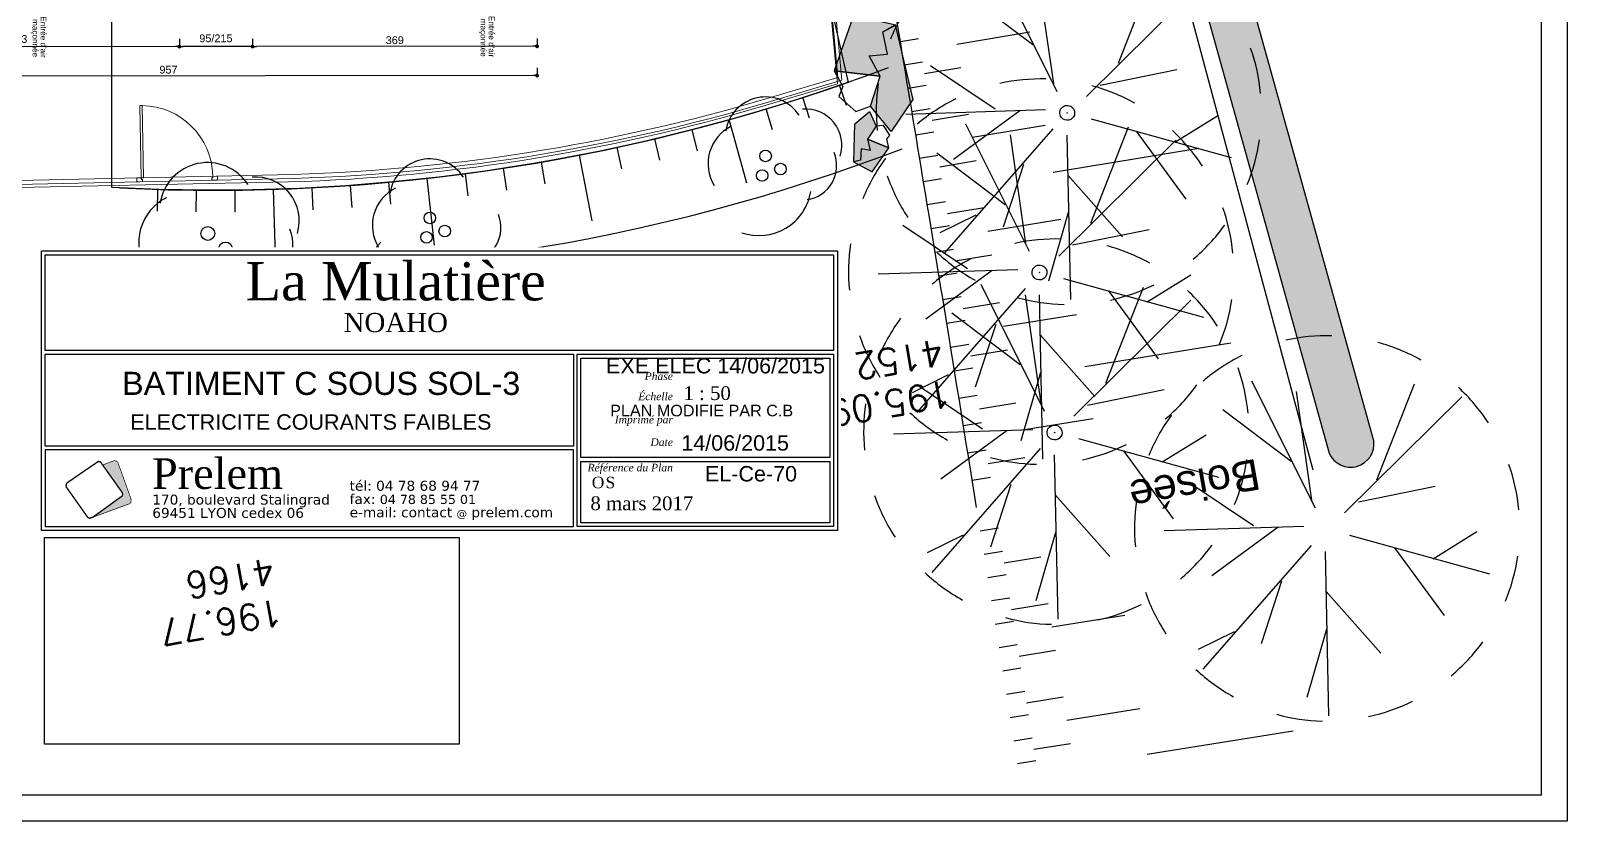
# Model space of a CAD drawing. Header units: centimetres. Extents: x 39595 to 63691, y -25920 to -14518.
# Drawn here: x 55638 to 57633, y -25920 to -24894 of the extents above; entities that cross this region are included whole.
import ezdxf
from ezdxf.enums import TextEntityAlignment as Align
from ezdxf.lldxf.tags import DXFTag

# ---------------------------------------------------------------- set-up
doc = ezdxf.new("R2010")
doc.units = ezdxf.units.CM
doc.header["$LTSCALE"] = 50.8
doc.header["$PDMODE"] = 1
doc.header["$PDSIZE"] = -2
doc.linetypes.add('prelem_vmc', pattern=[0.222222, 0.111111, -0.111111])
doc.linetypes.add('prlm_eu-4', pattern=[1.574803, 0.984252, -0.19685, 0.19685, -0.19685])
for name, color, linetype in [('3-BAT C-Niveau-3', 7, 'Continuous'), ('Fond topo - TAL', 252, 'Continuous'), ('Fond topo - TAL_HAC', 252, 'Continuous'), ('Fond topo - VEG', 252, 'Continuous'), ('Fond topo - VEG_TXT_ESSENCE', 252, 'Continuous'), ('Fond topo - Z_500', 252, 'Continuous'), ('SA - arbuste', 252, 'Continuous'), ('SA - rochers', 32, 'Continuous'), ('SA - Talus', 252, 'Continuous')]:
    doc.layers.add(name, color=color, linetype=linetype)
for name, color, linetype, plot in [('Fond topo - N', 252, 'Continuous', False), ('Fond topo - NCACHE', 252, 'Continuous', False), ('Fond topo - ZCACHE', 252, 'Continuous', False)]:
    doc.layers.add(name, color=color, linetype=linetype, plot=plot)
for name, color, linetype, lineweight in [('Fond topo - P', 252, 'Continuous', 25), ('prlm-ELEC-CFO', 1, 'Continuous', 25), ('prlm-ZCARTOUCHE', 250, 'Continuous', 25)]:
    doc.layers.add(name, color=color, linetype=linetype, lineweight=lineweight)
doc.styles.add('2000_ARIAL', font='arial.ttf', dxfattribs={"height": 0.4})
doc.styles.add('Arial', font='arial.ttf')
doc.styles.add('Helvetica', font='arial.ttf')
doc.styles.add('prlm-georgia', font='georgia.ttf', dxfattribs={"height": 1.8})
doc.styles.add('prlm-verdana', font='verdana.ttf', dxfattribs={"height": 0.9})
doc.styles.add('SIMPLEX', font='simplex_.ttf', dxfattribs={"height": 1.25})
tags = doc.linetypes.add('CACHE2', pattern=[4.7625, 3.175, -1.5875]).pattern_tags.tags
tags[6:7] = [DXFTag(74, 4), DXFTag(75, 0), DXFTag(340, '0'), DXFTag(46, 0.0), DXFTag(50, 0.0), DXFTag(44, 0.0), DXFTag(45, 0.0)]
tags[4:5] = [DXFTag(74, 4), DXFTag(75, 0), DXFTag(340, '0'), DXFTag(46, 0.0), DXFTag(50, 0.0), DXFTag(44, 0.0), DXFTag(45, 0.0)]
tags = doc.linetypes.add('L8', pattern=[0.225, 0.15, -0.075]).pattern_tags.tags
tags[6:7] = [DXFTag(74, 4), DXFTag(75, 0), DXFTag(340, '0'), DXFTag(46, 0.0), DXFTag(50, 0.0), DXFTag(44, 0.0), DXFTag(45, 0.0)]
tags[4:5] = [DXFTag(74, 4), DXFTag(75, 0), DXFTag(340, '0'), DXFTag(46, 0.0), DXFTag(50, 0.0), DXFTag(44, 0.0), DXFTag(45, 0.0)]
doc.dimstyles.new('IS', dxfattribs={"dimtxt": 10.08724, "dimasz": 5.007446, "dimexe": 2, "dimexo": 10, "dimgap": 3, "dimtad": 1, "dimdec": 1, "dimtxsty": 'Helvetica', "dimblk": 'DOT', "dimblk1": 'DOT', "dimblk2": 'DOT', "dimcen": 0, "dimdle": 10, "dimazin": 0, "dimtfac": 0.8, "dimtdec": 1, "dimtix": 1, "dimtmove": 0, "dimatfit": 0, "dimldrblk": 'VW_FILLEDARROW-1', "dimfxl": 1, "dimfrac": 2, "dimtolj": 1, "dimarcsym": 0})
picture_1 = doc.add_image_def('image1.jpg', size_in_pixel=(1076, 536))

# ---------------------------------------------------------------- blocks, each defined once
blk = doc.blocks.new('_DOT')
at = {"color": 0, "linetype": 'ByBlock', "lineweight": -2}
blk.add_line((-0.5, 0), (-1, 0), dxfattribs=at)
at = {"color": 0, "linetype": 'ByBlock', "const_width": 0.5}
blk.add_lwpolyline([(-0.25, 0, 1), (0.25, 0, 1)], format="xyb", close=True, dxfattribs=at)
blk = doc.blocks.new('*D38')
at = {"layer": '3-BAT C-Niveau-3', "color": 0, "linetype": 'Continuous', "lineweight": -2, "transparency": 16777216}
for p, q in [((55338.6, -24943.3), (55338.6, -24955.3)), ((56290.6, -24952.4), (55343.6, -24953.3)), ((56295.6, -24942.4), (56295.6, -24954.4))]:
    blk.add_line(p, q, dxfattribs=at)
at = {"layer": 'Defpoints', "color": 0, "linetype": 'Continuous', "transparency": 16777216}
for p in [(55338.5, -24832.8), (56295.5, -24841.9), (55338.6, -24953.3)]:
    blk.add_point(p, dxfattribs=at)
at = {"layer": '3-BAT C-Niveau-3', "color": 0, "linetype": 'Continuous', "lineweight": -2, "transparency": 16777216, "xscale": 5.007446289062499, "yscale": 5.007446289062499, "zscale": 5.007446289062499}
for p, rotation in [((55338.6, -24953.3), 180.0531004058566), ((56295.6, -24952.4), 0.05310040585661646)]:
    blk.add_blockref('_DOT', p, dxfattribs=dict(at, rotation=rotation))
at = {"layer": '3-BAT C-Niveau-3', "color": 0, "linetype": 'Continuous', "lineweight": 5, "transparency": 16777216, "insert": (55817.1, -24944.8), "char_height": 10.09, "attachment_point": 5, "rotation": 0.0531, "style": 'Helvetica'}
blk.add_mtext('\\A1;957', dxfattribs=at)
blk = doc.blocks.new('VW_FILLEDARROW-1')
at = {"color": 0, "linetype": 'Continuous', "lineweight": 5, "flags": 128}
blk.add_lwpolyline([(-2, 0.54), (0, 0), (-2, -0.54)], close=True, dxfattribs=at)
blk = doc.blocks.new('Groupe-41-1')
at = {"color": 7, "linetype": 'Continuous', "lineweight": 13, "flags": 128}
for points in [[(17316.3, -47244), (17297, -47152.3), (17299.9, -47151.7), (17319.2, -47243.4)], [(17414.2, -47228.5), (17413.1, -47223.6), (17407.3, -47224.9), (17407.7, -47226.8), (17406.2, -47227.1), (17406.8, -47230)], [(17311.4, -47250.1), (17310.4, -47245.3), (17316.3, -47244), (17316.7, -47246), (17318.1, -47245.7), (17318.8, -47248.6)]]:
    blk.add_lwpolyline(points, close=True, dxfattribs=at)
at = {"color": 7, "linetype": 'Continuous', "lineweight": 13}
blk.add_arc((17316, -47243.3), 93, 11.8887, 99.9824, dxfattribs=at)
blk = doc.blocks.new('Groupe-42-1')
at = {"color": 7}
blk.add_blockref('Groupe-41-1', (0, 0), dxfattribs=at)
blk = doc.blocks.new('*D160')
at = {"layer": '3-BAT C-Niveau-3', "color": 0, "linetype": 'Continuous', "lineweight": -2, "transparency": 16777216}
for p, q in [((55338.5, -24905.3), (55338.5, -24917.3)), ((55826.2, -24914.8), (55343.5, -24915.3)), ((55831.2, -24904.8), (55831.2, -24916.8))]:
    blk.add_line(p, q, dxfattribs=at)
at = {"layer": 'Defpoints', "color": 0, "linetype": 'Continuous', "transparency": 16777216}
for p in [(55338.4, -24827.8), (55831.2, -24838.6), (55338.5, -24915.3)]:
    blk.add_point(p, dxfattribs=at)
at = {"layer": '3-BAT C-Niveau-3', "color": 0, "linetype": 'Continuous', "lineweight": -2, "transparency": 16777216, "xscale": 5.007446289062499, "yscale": 5.007446289062499, "zscale": 5.007446289062499}
for p, rotation in [((55338.5, -24915.3), 180.0531004058566), ((55831.2, -24914.8), 0.05310040585661646)]:
    blk.add_blockref('_DOT', p, dxfattribs=dict(at, rotation=rotation))
at = {"layer": '3-BAT C-Niveau-3', "color": 0, "linetype": 'Continuous', "lineweight": 5, "transparency": 16777216, "insert": (55622.1, -24905), "char_height": 10.09, "attachment_point": 5, "rotation": 0.0531, "style": 'Helvetica'}
blk.add_mtext('\\A1;493', dxfattribs=at)
blk = doc.blocks.new('*D161')
at = {"layer": '3-BAT C-Niveau-3', "color": 0, "linetype": 'Continuous', "lineweight": -2, "transparency": 16777216}
for p, q in [((55831.2, -24904.8), (55831.2, -24916.8)), ((55921.2, -24914.7), (55836.3, -24914.8)), ((55926.2, -24904.7), (55926.2, -24916.7))]:
    blk.add_line(p, q, dxfattribs=at)
at = {"layer": 'Defpoints', "color": 0, "linetype": 'Continuous', "transparency": 16777216}
for p in [(55926.2, -24829.4), (55831.2, -24838.6), (55831.2, -24914.8)]:
    blk.add_point(p, dxfattribs=at)
at = {"layer": '3-BAT C-Niveau-3', "color": 0, "linetype": 'Continuous', "lineweight": -2, "transparency": 16777216, "xscale": 5.007446289062499, "yscale": 5.007446289062499, "zscale": 5.007446289062499}
for p, rotation in [((55831.2, -24914.8), 180.0531004058566), ((55926.2, -24914.7), 0.05310040585661646)]:
    blk.add_blockref('_DOT', p, dxfattribs=dict(at, rotation=rotation))
at = {"layer": '3-BAT C-Niveau-3', "color": 0, "linetype": 'Continuous', "lineweight": 5, "transparency": 16777216, "insert": (55878.7, -24904.1), "char_height": 10.09, "attachment_point": 5, "rotation": 0.0531, "style": 'Helvetica'}
blk.add_mtext('\\A1;95/215', dxfattribs=at)
blk = doc.blocks.new('*D162')
at = {"layer": '3-BAT C-Niveau-3', "color": 0, "linetype": 'Continuous', "lineweight": -2, "transparency": 16777216}
for p, q in [((55926.2, -24904.7), (55926.2, -24916.7)), ((56290.6, -24914.4), (55931.3, -24914.7)), ((56295.6, -24904.4), (56295.6, -24916.4))]:
    blk.add_line(p, q, dxfattribs=at)
at = {"layer": 'Defpoints', "color": 0, "linetype": 'Continuous', "transparency": 16777216}
for p in [(55926.2, -24829.4), (56295.5, -24841.9), (55926.2, -24914.7)]:
    blk.add_point(p, dxfattribs=at)
at = {"layer": '3-BAT C-Niveau-3', "color": 0, "linetype": 'Continuous', "lineweight": -2, "transparency": 16777216, "xscale": 5.007446289062499, "yscale": 5.007446289062499, "zscale": 5.007446289062499}
for p, rotation in [((55926.2, -24914.7), 180.0531004058566), ((56295.6, -24914.4), 0.05310040585661646)]:
    blk.add_blockref('_DOT', p, dxfattribs=dict(at, rotation=rotation))
at = {"layer": '3-BAT C-Niveau-3', "color": 0, "linetype": 'Continuous', "lineweight": 5, "transparency": 16777216, "insert": (56110.9, -24906.5), "char_height": 10.09, "attachment_point": 5, "rotation": 0.0531, "style": 'Helvetica'}
blk.add_mtext('\\A1;369', dxfattribs=at)
blk = doc.blocks.new('MTC 125-H3')
at = {"color": 8, "linetype": 'prlm_eu-4', "lineweight": 18, "true_color": 0x808080}
for q in [(0, 25.6), (0, 19.7)]:
    blk.add_line((0, -23.6), q, dxfattribs=at)
at = {"color": 7, "linetype": 'Continuous', "lineweight": 18, "flags": 128}
blk.add_lwpolyline([(3.1, 42.2), (-3.1, 42.2), (-5.6, 42.2), (0, 29.7), (5.6, 42.2)], close=True, dxfattribs=at)
at = {"color": 7, "linetype": 'Continuous', "lineweight": 13, "flags": 128}
blk.add_lwpolyline([(-26.8, 18), (26.8, 18), (26.8, -18), (-26.8, -18)], close=True, dxfattribs=at)
at = {"color": 1, "linetype": 'prelem_vmc', "lineweight": 13, "flags": 128}
blk.add_lwpolyline([(-26.8, 18), (26.8, 18), (26.8, -18), (-26.8, -18)], close=True, dxfattribs=at)
at = {"color": 7, "insert": (-9.5, 77.8), "char_height": 7.565, "attachment_point": 2, "rotation": 90, "line_spacing_factor": 0.834288, "style": 'Helvetica'}
blk.add_mtext("Entrée d'air\\P maçonnée", dxfattribs=at)
blk = doc.blocks.new('MENSURA_TALSYM_3')
at = {"layer": 'SA - Talus'}
for p, q in [((1841217.788, 5171550.109), (1841217.649, 5171550.351)), ((1841217.347, 5171549.86), (1841217.213, 5171550.106)), ((1841216.902, 5171549.621), (1841216.772, 5171549.871)), ((1841216.706, 5171548.876), (1841216.326, 5171549.645)), ((1841215.996, 5171549.17), (1841215.876, 5171549.427)), ((1841215.537, 5171548.959), (1841215.421, 5171549.219)), ((1841215.073, 5171548.757), (1841214.962, 5171549.02)), ((1841214.821, 5171548.024), (1841214.5, 5171548.83)), ((1841214.134, 5171548.381), (1841214.033, 5171548.65)), ((1841213.18, 5171548.045), (1841213.09, 5171548.318)), ((1841213.659, 5171548.208), (1841213.564, 5171548.479)), ((1841212.87, 5171547.334), (1841212.614, 5171548.166)), ((1841212.213, 5171547.748), (1841212.135, 5171548.024)), ((1841211.235, 5171547.49), (1841211.168, 5171547.768)), ((1841211.726, 5171547.614), (1841211.653, 5171547.891)), ((1841210.247, 5171547.273), (1841210.192, 5171547.552)), ((1841210.868, 5171546.811), (1841210.681, 5171547.655)), ((1841209.252, 5171547.097), (1841209.207, 5171547.376)), ((1841209.75, 5171547.18), (1841209.7, 5171547.459))]:
    blk.add_line(p, q, dxfattribs=at)
blk = doc.blocks.new('PTOPO')
at = {"layer": 'Fond topo - NCACHE', "style": 'SIMPLEX'}
blk.add_attdef('MAT', text='', height=0.34, dxfattribs=at).set_placement((0.1, -0.1), align=Align.TOP_LEFT)
at = {"layer": 'Fond topo - ZCACHE', "style": 'SIMPLEX'}
blk.add_attdef('ALT', (0.1, 0.1), '', height=0.34, dxfattribs=at)
blk = doc.blocks.new('VEG12A')
at = {"ltscale": 2}
for p, q in [((0.0182, 0.0574), (0.1004, 0.4729)), ((0.0575, 0.2534), (0.1455, 0.4147)), ((0.0379, 0.1585), (-0.0659, 0.3441)), ((-0.1588, 0.086), (-0.246, 0.2846)), ((0.0498, 0.0338), (0.3916, 0.2859)), ((0.1439, 0.1075), (0.23, 0.254)), ((-0.0523, 0.0298), (-0.3836, 0.2046)), ((0.2917, 0.2086), (0.3924, 0.2333)), ((-0.25, 0.1351), (-0.3756, 0.0911)), ((0.1229, -0.0299), (0.3172, 0.0554)), ((-0.0527, -0.0292), (-0.4124, -0.2566)), ((0.0576, -0.0177), (0.4119, -0.0841)), ((-0.0936, -0.0498), (-0.2956, -0.0465)), ((0.0183, -0.0574), (0.1076, -0.4128)), ((0.1841, -0.0476), (0.3231, -0.1928)), ((-0.1518, -0.0948), (-0.3, -0.3159)), ((0.0226, -0.0796), (0.0016, -0.3618)), ((0.0537, -0.1885), (0.1973, -0.3567))]:
    blk.add_line(p, q, dxfattribs=at)
for start, end in [(90, 103.8462), (62.3077, 76.1538), (117.6923, 131.5385), (34.6154, 48.4615), (145.3846, 159.2308), (6.9231, 20.7692), (173.0769, 186.9231), (339.2308, 353.0769), (200.7692, 214.6154), (311.5385, 325.3846), (228.4615, 242.3077), (283.8462, 297.6923), (256.1538, 270)]:
    blk.add_arc((0, 0), 0.497, start, end, dxfattribs=at)
blk = doc.blocks.new('VEG14A')
at = {"ltscale": 2, "flags": 128}
for points in [[(0.5, 0, -1), (-0.5, 0, -1)], [(0.016, 0, -1), (-0.016, 0, -1)]]:
    blk.add_lwpolyline(points, format="xyb", close=True, dxfattribs=at)
blk = doc.blocks.new('cartouche_BET')
at = {"layer": 'prlm-ZCARTOUCHE'}
blk.add_hatch(color=0, dxfattribs=at).paths.add_polyline_path([(10.04, 4.46), (10.1, 4.2), (10.05, 4), (6.22, 1.23), (11.06, 3), (11.21, 3.19), (11.22, 3.55), (9.47, 8.4), (9.27, 8.56), (9, 8.61), (7.57, 8.07), (7.5, 8.04)])
at = {"layer": 'prlm-ZCARTOUCHE', "color": 0}
blk.add_lwpolyline([(0, 10), (0, 0), (69, 0), (69, 10)], close=True, dxfattribs=at)
for points, const_width in [([(6.81, 8.43), (2.83, 5.7), (2.72, 5.42), (2.76, 5.14), (5.55, 1.19), (5.8, 1.08), (6.22, 1.23), (10.05, 4), (10.1, 4.2), (10.04, 4.46), (7.22, 8.43), (6.98, 8.51), (6.81, 8.43)], 0.18), ([(6.22, 1.23), (11.06, 3), (11.21, 3.19), (11.22, 3.55), (9.47, 8.4), (9.27, 8.56), (9, 8.61), (7.57, 8.07), (7.5, 8.04)], 0.09)]:
    blk.add_lwpolyline(points, dxfattribs=dict(at, const_width=const_width))
at = {"layer": 'prlm-ZCARTOUCHE', "color": 0, "attachment_point": 4, "line_spacing_factor": 0.8, "style": 'prlm-verdana'}
for s, insert, char_height, width in [('{\\fGeorgia|b0|i0|c0|p18;Prelem}', (13.95, 6.89), 4, 47.6343), ('tél: 04 78 68 94 77\\Pfax: {\\H0.92308x;04 78 85 55 01}   \\Pe-mail: contact {\\H0.7692x;@} prelem.com', (39.77, 3.41), 1.3, 31.0691), ('170, boulevard Stalingrad   ^J69451 LYON cedex 06', (13.98, 2.64), 1.3, 47.6343)]:
    blk.add_mtext(s, dxfattribs=dict(at, insert=insert, char_height=char_height, width=width))
blk = doc.blocks.new('$CTfon')
at = {"color": 0}
blk.add_wipeout([(-104.48, 36.98), (0.47, 36.98), (0.47, -0.48), (-104.48, -0.48)], dxfattribs=at).dxf.layer = 'prlm-ZCARTOUCHE'
at = {"layer": 'prlm-ZCARTOUCHE', "color": 0}
for points in [[(-104, 36.5), (0, 36.5), (0, 0), (-104, 0)], [(-103.5, 36), (-0.5, 36), (-0.5, 23.5), (-103.5, 23.5)], [(-103.5, 23), (-34.5, 23), (-34.5, 11), (-103.5, 11)], [(-34, 23), (-0.5, 23), (-0.5, 0.5), (-34, 0.5)], [(-1, 9.5), (-33.5, 9.5), (-33.5, 22.5), (-1, 22.5)], [(-1, 1), (-33.5, 1), (-33.5, 9), (-1, 9)]]:
    blk.add_lwpolyline(points, close=True, dxfattribs=at)
blk.add_blockref('cartouche_BET', (-103.5, 0.5), dxfattribs=at)
at = {"layer": 'prlm-ZCARTOUCHE', "color": 0, "linetype": 'ByBlock', "ltscale": 20, "char_height": 1, "attachment_point": 6}
for s, insert, width in [('{\\fGeorgia|b0|i1|c0|p18;Phase}', (-21.49, 20.13), 11), ('{\\fGeorgia|b0|i1|c0|p18;Échelle}', (-21.49, 17.5), 11), ('{\\fGeorgia|b0|i1|c0|p18;Imprimé par}', (-21.49, 14.31), 11), ('{\\fGeorgia|b0|i1|c0|p18;Date}', (-21.49, 11.51), 11), ('{\\fGeorgia|b0|i1|c0|p18;Référence du Plan}', (-21.49, 8.04), 12.8598)]:
    blk.add_mtext(s, dxfattribs=dict(at, insert=insert, width=width))
blk = doc.blocks.new('$CTaff')
at = {"layer": 'prlm-ZCARTOUCHE', "color": 0, "linetype": 'ByBlock', "lineweight": -2, "style": 'prlm-georgia', "flags": 8}
blk.add_attdef('CTAFF', text='', height=5, dxfattribs=at).set_placement((-52.46, 32.05), align=Align.MIDDLE_CENTER)
blk = doc.blocks.new('$CTcli')
at = {"layer": 'prlm-ZCARTOUCHE', "color": 0, "linetype": 'ByBlock', "lineweight": -2, "style": 'prlm-georgia', "flags": 8}
blk.add_attdef('CTCLI', text='', height=2.5, dxfattribs=at).set_placement((-52.46, 26.66), align=Align.MIDDLE_CENTER)
blk = doc.blocks.new('$CTsca')
at = {"layer": 'prlm-ZCARTOUCHE', "color": 0, "style": 'prlm-georgia', "flags": 8}
blk.add_attdef('CTSCA', (-18.77, 17.04), '', height=1.8, dxfattribs=at)

msp = doc.modelspace()

# ---------------------------------------------------------------- hatches: boundary and pattern name
at = {"layer": 'Fond topo - VEG'}
h = msp.add_hatch(dxfattribs=at)
h.set_pattern_fill('TP146*131', color=256, scale=10, angle=-10.7236, style=0, pattern_type=2)
h.set_pattern_definition([(285.3993, (57021.75, -24034.01), (61.4821, -34.9278), [3.8268, -96.1732]), (285.3993, (57030.66, -24031.56), (61.4821, -34.9278), [3.8268, -96.1732]), (330.399, (57022.77, -24037.7), (96.41, 26.5544), [3.8268, -66.884]), (330.399, (57027.33, -24029.67), (96.41, 26.5544), [3.8268, -66.884]), (60.399, (57021.756, -24034.01), (-26.5544, 96.41), [3.8268, -66.884]), (60.399, (57029.784, -24038.576), (-26.5544, 96.41), [3.8268, -66.884]), (15.3993, (57026.094, -24039.59), (34.9278, 61.4821), [3.8268, -96.1732]), (15.3993, (57023.64, -24030.685), (34.9278, 61.4821), [3.8268, -96.1732]), (285.3993, (57012.23, -24008.696), (35.56156, -16.13616), [0, -50]), (285.3993, (57016.85, -24003.32), (35.56156, -16.13616), [0, -50]), (285.3993, (57006.087, -24002.073), (35.56156, -16.13616), [0, -50]), (285.3993, (56992.516, -24015.535), (35.56156, -16.13616), [0, -50]), (285.3993, (56992.34, -24022.274), (35.56156, -16.13616), [0, -50]), (285.3993, (57006.788, -24029.525), (35.56156, -16.13616), [0, -50]), (285.3993, (57011.46, -24026.187), (35.56156, -16.13616), [0, -50]), (285.3993, (57014.222, -24033.418), (35.56156, -16.13616), [0, -50]), (285.3993, (57011.8, -24020.54), (35.56156, -16.13616), [0, -50]), (285.3993, (57001.215, -24024.04), (36.3582, -19.02846), [0, -55])])
h.paths.add_polyline_path([(56994.5, -24026.7), (57188.1, -24729.5), (57381.9, -25426.3), (57382.1, -25429), (57382.1, -25431.8), (57381.9, -25434.5), (57381.4, -25437.1), (57380.7, -25439.7), (57379.7, -25442.3), (57378.6, -25444.7), (57377.2, -25447), (57375.6, -25449.2), (57373.8, -25451.3), (57371.8, -25453.1), (57369.7, -25454.8), (57367.4, -25456.3), (57365.1, -25457.6), (57362.6, -25458.7), (57360, -25459.5), (57357.4, -25460.1), (57354.7, -25460.5), (57352, -25460.6), (57349.3, -25460.5), (57346.6, -25460.2), (57343.9, -25459.6), (57341.3, -25458.7), (57338.8, -25457.7), (57336.5, -25456.4), (57334.2, -25454.9), (57332.1, -25453.3), (57330.1, -25451.4), (57328.3, -25449.4), (57326.7, -25447.2), (57325.3, -25444.9), (57324.1, -25442.4), (57324.1, -25442.4), (57130.3, -24745.5), (56936.7, -24042.7), (56936.5, -24040), (56936.5, -24037.3), (56936.7, -24034.6), (56937.2, -24031.9), (56938, -24029.3), (56938.9, -24026.8), (56940.1, -24024.3), (56941.5, -24022), (56943.1, -24019.8), (56944.9, -24017.8), (56946.9, -24015.9), (56949, -24014.2), (56951.2, -24012.8), (56953.6, -24011.5), (56956.1, -24010.4), (56958.7, -24009.6), (56961.3, -24009), (56964, -24008.6), (56966.7, -24008.5), (56969.4, -24008.6), (56972.1, -24009), (56974.7, -24009.6), (56977.3, -24010.4), (56979.8, -24011.5), (56982.2, -24012.7), (56984.5, -24014.2), (56986.6, -24015.9), (56988.5, -24017.8), (56990.3, -24019.8), (56991.9, -24022), (56993.3, -24024.3)])
at = {"layer": 'SA - rochers'}
for points in [[(56750.6, -24924.4), (56744.5, -24895.5), (56761.5, -24886.8), (56706.6, -24874.3), (56681.3, -24946.1), (56741.2, -24953.3), (56726.8, -24926.9)], [(56741.2, -24953.3), (56726.8, -24926.9), (56750.6, -24924.4), (56744.5, -24895.5), (56760.6, -24886.6), (56783.7, -24983.3), (56755.2, -25024.9), (56728.5, -24992.2)], [(56724.6, -25035.1), (56728.1, -25049.5), (56716.4, -25047.6), (56715.6, -25062.3), (56706.7, -25064.4), (56708.2, -25015.2), (56727.2, -24999), (56735.7, -25018.1)], [(56716.4, -25047.6), (56715.6, -25062.3), (56706.3, -25064.2), (56730.9, -25077.3), (56752.3, -25046.2), (56724.6, -25035.1), (56728.1, -25049.5)]]:
    msp.add_hatch(color=256, dxfattribs=at).paths.add_polyline_path(points)

# ---------------------------------------------------------------- linework, layer by layer
at = {"color": 251, "linetype": 'Continuous', "lineweight": 5, "true_color": 0x555555, "flags": 128}
msp.add_lwpolyline([(56295.5, -24841.9), (55579.9, -24842.6), (55580.2, -25098.4), (55952.8, -25090.8, 0.067436), (56593.1, -24990.8), (56685.5, -24963.3), (56677.4, -24874.2), (56648.6, -24741.7, -0.010276), (56628.3, -24609.4), (56626.6, -24597.3, -0.020142), (56586.9, -24200.8), (56586.6, -24196.2, -0.027808), (56585.3, -24134.3), (56586.6, -24100.3), (56294.8, -24100.6), (56294.9, -24164.8), (56494.9, -24164.6), (56495.4, -24699.6), (56295.4, -24699.8)], format="xyb", close=True, dxfattribs=at)
at = {"layer": '3-BAT C-Niveau-3', "color": 7, "linetype": 'Continuous', "lineweight": 13, "flags": 128}
msp.add_lwpolyline([(56683.3, -24869.2), (56691.4, -24958.4), (56598.9, -24985.9), (56598.8, -24986, -0.067141), (55958.8, -25086.3), (55958.6, -25086.3), (55580.2, -25094.4), (55580.2, -25089.2), (55622.1, -25088.2), (55622.1, -25088.4), (55958.6, -25081.2, 0.067177), (56598.9, -24980.9), (56686.1, -24955), (56678.3, -24869.2)], format="xyb", dxfattribs=at)
at = {"layer": 'Fond topo - TAL', "ltscale": 2, "flags": 128}
msp.add_lwpolyline([(56866.3, -25512.7, 0.00033), (56837.6, -25335.5, 0.000751), (56802.3, -25119.9, -0.000411), (56737.5, -24726.3, -0.010174), (56718.9, -24596.2, -0.003171), (56670.4, -24177.4, -0.0604), (56672, -24041.3, -0.027761), (56727.2, -23751.3)], format="xyb", dxfattribs=at)
at = {"layer": 'Fond topo - TAL', "linetype": 'L8', "ltscale": 2, "flags": 128}
msp.add_lwpolyline([(56927.2, -24063.4), (57302.9, -25463.9)], dxfattribs=at)
at = {"layer": 'Fond topo - TAL_HAC', "ltscale": 2}
for p, q in [((56840.8, -24911.4), (56935.6, -24895.8)), ((56767.3, -24908), (56791, -24904.1)), ((56772.3, -24938.3), (56796, -24934.4)), ((56798.5, -24949.5), (56845.8, -24941.7)), ((56777.3, -24968.6), (56801, -24964.7)), ((56782.3, -24998.8), (56806, -24994.9)), ((56808.4, -25010.1), (56855.8, -25002.3)), ((56787.3, -25029.1), (56810.9, -25025.2)), ((56860.8, -25032.5), (56955.5, -25016.9)), ((56792.3, -25059.4), (56815.9, -25055.5)), ((56965.6, -25077.8), (57155, -25046.6)), ((56818.4, -25070.6), (56865.8, -25062.8)), ((56797.3, -25089.7), (56820.9, -25085.8)), ((56802.3, -25119.9), (56826, -25116)), ((56828.5, -25131.4), (56875.9, -25123.6)), ((56807.4, -25150.7), (56831, -25146.8)), ((56880.9, -25154.4), (56975.7, -25138.8)), ((56812.4, -25181.5), (56836.1, -25177.6)), ((56838.6, -25193), (56886, -25185.2)), ((56817.5, -25212.3), (56841.2, -25208.4)), ((56822.5, -25243.1), (56846.2, -25239.2)), ((56848.7, -25254.6), (56896.1, -25246.9)), ((56827.6, -25273.9), (56851.3, -25270)), ((56901.1, -25277.7), (56995.9, -25262.3)), ((56832.6, -25304.7), (56856.3, -25300.8)), ((56858.8, -25316.2), (56906.2, -25308.5)), ((57006.8, -25329.8), (57196.4, -25299)), ((56837.6, -25335.5), (56861.3, -25331.6)), ((56843.4, -25370.9), (56867, -25367.1)), ((56869.9, -25384.8), (56917.3, -25377.2)), ((56849.1, -25406.4), (56872.8, -25402.6)), ((56923, -25412.6), (57017.8, -25397.3)), ((56854.8, -25441.8), (56878.5, -25438)), ((56881.4, -25455.7), (56928.8, -25448.1)), ((56860.5, -25477.3), (56884.2, -25473.5)), ((56871.1, -25543), (56894.8, -25539.2)), ((56876, -25573.3), (56899.7, -25569.5)), ((56902.1, -25584.6), (56949.5, -25577)), ((56880.9, -25603.6), (56904.5, -25599.8)), ((56885.7, -25633.8), (56909.4, -25630.1)), ((56911.8, -25645.2), (56959.2, -25637.6)), ((56964.1, -25667.9), (57058.9, -25652.8)), ((56890.5, -25664.1), (56914.2, -25660.3)), ((56895.4, -25694.4), (56919.1, -25690.6)), ((56921.5, -25705.8), (56968.9, -25698.2)), ((56900.2, -25724.7), (56923.9, -25720.9)), ((56905, -25755), (56928.7, -25751.2)), ((56931.1, -25766.3), (56978.5, -25758.8)), ((56909.9, -25785.3), (56933.6, -25781.5)), ((56983.3, -25788.9), (57078.1, -25773.9)), ((56914.7, -25815.5), (56938.4, -25811.8)), ((57087.6, -25833.2), (57277.2, -25802.8)), ((56940.7, -25826.6), (56988.1, -25819.1)), ((56919.4, -25845.2), (56943.1, -25841.4))]:
    msp.add_line(p, q, dxfattribs=at)
at = {"layer": 'Fond topo - VEG', "linetype": 'L8', "ltscale": 2, "flags": 128}
msp.add_lwpolyline([(56994.5, -24026.7, 0.867955), (56936.7, -24042.7), (57130.3, -24745.5), (57324.1, -25442.4, 0.870152), (57381.9, -25426.3), (57188.1, -24729.5)], format="xyb", close=True, dxfattribs=at)
at = {"layer": 'SA - arbuste'}
for centre in [(56592.3, -25056.7), (56587.9, -25082.1), (56611.6, -25073.7), (56156.4, -25137.1), (56152.1, -25162.4), (56175.7, -25154.1)]:
    msp.add_circle(centre, 7.5, dxfattribs=at)
at = {"layer": 'SA - arbuste', "ltscale": 1.2}
for centre in [(55868.1, -25157.2), (55891.2, -25177.5), (55862.9, -25187.6)]:
    msp.add_circle(centre, 9, dxfattribs=at)
at = {"layer": 'SA - arbuste', "ltscale": 0.8}
for centre, radius, start, end in [((56592.1, -25032.2), 52.1, 32.9049, 171.1222), ((56644.1, -25043), 47.2, 342.9843, 94.6347), ((56571.6, -25066.6), 54, 116.3249, 211.8321), ((56640, -25069.2), 44.6, 277.8831, 22.2876), ((55867.9, -25127.8), 62.5, 32.9049, 171.1222), ((56156.3, -25112.6), 52.1, 32.9049, 171.1222), ((55930.3, -25140.6), 56.6, 342.9843, 94.6347), ((55843.3, -25169), 64.8, 116.3249, 211.8321), ((56135.8, -25146.9), 54, 116.3249, 211.8321), ((56583.6, -25091.6), 68.4, 251.0377, 350.7438), ((56204.1, -25149.6), 44.6, 277.8831, 22.2876), ((55925.3, -25172.1), 53.5, 277.8831, 22.2876), ((56118.7, -25196.1), 37.9, 133.2697, 293.7521), ((55822.8, -25228), 45.5, 133.2697, 293.7521), ((56147.7, -25171.9), 68.4, 251.0377, 350.7438), ((55857.6, -25198.9), 82.1, 251.0377, 350.7438)]:
    msp.add_arc(centre, radius, start, end, dxfattribs=at)
at = {"layer": 'SA - rochers', "ltscale": 0.1, "elevation": 0, "flags": 128}
msp.add_lwpolyline([(56293.3, -23311.5), (56553, -23463.4), (56680.2, -23631.1), (56607.7, -23942.1, 0.006611), (56593.1, -24034.7, 0.060944), (56586.5, -24184.6, 0.00337), (56627.5, -24579.8, 0.007256), (56655.5, -24765.7), (56699.7, -24961.2, -0.097989), (55743.6, -25097.6), (55743.5, -24841.8)], format="xyb", dxfattribs=at)
at = {"layer": 'SA - rochers', "ltscale": 0.5, "elevation": 0, "flags": 128}
for points in [[(56750.6, -24924.4), (56744.5, -24895.5), (56761.5, -24886.8), (56706.6, -24874.3), (56681.3, -24946.1), (56741.2, -24953.3), (56726.8, -24926.9)], [(56741.2, -24953.3), (56726.8, -24926.9), (56750.6, -24924.4), (56744.5, -24895.5), (56760.6, -24886.6), (56783.7, -24983.3), (56755.2, -25024.9), (56728.5, -24992.2)], [(56728.5, -24992.2), (56741.2, -24953.3), (56681.3, -24946.1), (56692.5, -24966.6), (56687.5, -24979.4), (56709.7, -24999.2)]]:
    msp.add_lwpolyline(points, close=True, dxfattribs=at)
at = {"layer": 'SA - rochers', "ltscale": 0.2475, "elevation": 0, "flags": 128}
for points in [[(56724.6, -25035.1), (56728.1, -25049.5), (56716.4, -25047.6), (56715.6, -25062.3), (56706.7, -25064.4), (56708.2, -25015.2), (56727.2, -24999), (56735.7, -25018.1)], [(56716.4, -25047.6), (56715.6, -25062.3), (56706.3, -25064.2), (56730.9, -25077.3), (56752.3, -25046.2), (56724.6, -25035.1), (56728.1, -25049.5)], [(56735.7, -25018.1), (56724.6, -25035.1), (56752.3, -25046.2), (56749.6, -25035), (56753.6, -25029.5), (56745.6, -25017.2)]]:
    msp.add_lwpolyline(points, close=True, dxfattribs=at)
at = {"layer": 'SA - Talus', "elevation": 0, "flags": 128}
msp.add_lwpolyline([(55753.5, -25098.1, 0.102972), (56751.7, -24941.9)], format="xyb", dxfattribs=at)
at = {"layer": 'SA - Talus', "linetype": 'CACHE2', "ltscale": 0.3, "elevation": 0, "flags": 128}
msp.add_lwpolyline([(55753.5, -25204.8, 0.106153), (56769.7, -25047.3)], format="xyb", dxfattribs=at)

# ---------------------------------------------------------------- block references
at = {"layer": '3-BAT C-Niveau-3', "color": 7}
for name, p, rotation in [('MTC 125-H3', (55649.1, -24824.5), 180.0531004059033), ('MTC 125-H3', (56230.9, -24824), 180.0531004059033), ('Groupe-42-1', (47512.7, 24548.3), 349.3295056620147)]:
    msp.add_blockref(name, p, dxfattribs=dict(at, rotation=rotation))
at = {"layer": 'Fond topo - P', "ltscale": 2}
ref = msp.add_blockref('PTOPO', (56389.2, -25245.8), dxfattribs=dict(at, xscale=99.99999999999994, yscale=99.99999999999994, zscale=99.99999999999994, rotation=190.0656205306617))
ref.add_attrib('MAT', '4169', dxfattribs={"layer": 'Fond topo - N', "color": 0, "ltscale": 2, "height": 34, "rotation": 190.0656, "style": 'SIMPLEX'}).set_placement((56377.6, -25237.7), align=Align.TOP_LEFT)
ref.add_attrib('ALT', '196.00', (56381.1, -25257.4), dxfattribs={"layer": 'Fond topo - Z_500', "color": 0, "ltscale": 2, "height": 34, "rotation": 190.0656, "style": 'SIMPLEX'})
ref = msp.add_blockref('PTOPO', (56837.6, -25335.5), dxfattribs=dict(at, xscale=99.99999999999994, yscale=99.99999999999994, zscale=99.99999999999994, rotation=190.0656205306617))
ref.add_attrib('MAT', '4152', dxfattribs={"layer": 'Fond topo - N', "color": 0, "ltscale": 2, "height": 34, "rotation": 190.0656, "style": 'SIMPLEX'}).set_placement((56826, -25327.4), align=Align.TOP_LEFT)
ref.add_attrib('ALT', '195.09', (56829.5, -25347.1), dxfattribs={"layer": 'Fond topo - Z_500', "color": 0, "ltscale": 2, "height": 34, "rotation": 190.0656, "style": 'SIMPLEX'})
ref = msp.add_blockref('PTOPO', (55969.5, -25619.5), dxfattribs=dict(at, xscale=99.99999999999994, yscale=99.99999999999994, zscale=99.99999999999994, rotation=190.0656205306617))
ref.add_attrib('MAT', '4166', dxfattribs={"layer": 'Fond topo - N', "color": 0, "ltscale": 2, "height": 34, "rotation": 190.0656, "style": 'SIMPLEX'}).set_placement((55957.9, -25611.4), align=Align.TOP_LEFT)
ref.add_attrib('ALT', '196.77', (55961.4, -25631.1), dxfattribs={"layer": 'Fond topo - Z_500', "color": 0, "ltscale": 2, "height": 34, "rotation": 190.0656, "style": 'SIMPLEX'})
at = {"layer": 'Fond topo - VEG', "ltscale": 2, "zscale": 99.99999999999997}
for name, p, xscale, yscale, rotation in [('VEG12A', (56986.1, -24999.5), 503.1999999999997, 503.1999999999997, 192.432705982593), ('VEG12A', (56950.1, -25206.8), 503.1999999999997, 503.1999999999997, 192.432705982593), ('VEG14A', (56983.9, -25000.7), 19.38, 19.38, 207.8417380991697), ('VEG12A', (56969.7, -25414.5), 503.1999999999997, 503.1999999999997, 192.432705982593), ('VEG14A', (56947.9, -25207.9), 19.38, 19.38, 207.8417380991697), ('VEG12A', (57321.4, -25540), 503.1999999999997, 503.1999999999997, 192.432705982593), ('VEG14A', (56967.5, -25415.6), 19.38, 19.38, 207.8417380991697)]:
    msp.add_blockref(name, p, dxfattribs=dict(at, xscale=xscale, yscale=yscale, rotation=rotation))
at = {"layer": 'SA - Talus', "xscale": 99.99999999999997, "yscale": 99.99999999999997, "zscale": 99.99999999999997, "rotation": 349.2763985886067}
msp.add_blockref('MENSURA_TALSYM_3', (-277077357.6, -473888737.7), dxfattribs=at)

# ---------------------------------------------------------------- texts
at = {"layer": 'Fond topo - VEG_TXT_ESSENCE', "style": '2000_ARIAL'}
msp.add_text('Boisée', height=40, rotation=190.0656, dxfattribs=at).set_placement((57230.1, -25449.4))

# ---------------------------------------------------------------- dimensions: what is measured, and where the dimension line sits
at = {"layer": '3-BAT C-Niveau-3', "color": 7, "linetype": 'Continuous', "lineweight": 5}
dim = msp.add_linear_dim(base=(55338.5, -24915.3), p1=(55831.2, -24838.6), p2=(55338.4, -24827.8), angle=0.0531, dimstyle='IS', override={"dimtxt": 10.08724, "dimdec": 0, "dimpost": '<>', "dimtxsty": 'Helvetica', "dimtmove": 2}, dxfattribs=at)
dim.commit()
dim.dimension.update_dxf_attribs({"geometry": '*D160', "text_midpoint": (55622.1, -24905), "dimtype": 160})
for base, p1, p2, override, picture, middle in [((55338.6, -24953.3), (56295.5, -24841.9), (55338.5, -24832.8), {"dimtxt": 10.08724, "dimdec": 0, "dimpost": '<>', "dimtxsty": 'Helvetica', "dimtmove": 2}, '*D38', (55817.1, -24944.8)), ((55831.2, -24914.8), (55926.2, -24829.4), (55831.2, -24838.6), {"dimtxt": 10.08724, "dimdec": 0, "dimpost": '<>/215', "dimtxsty": 'Helvetica', "dimtmove": 2}, '*D161', (55878.7, -24904.1)), ((55926.2, -24914.7), (56295.5, -24841.9), (55926.2, -24829.4), {"dimtxt": 10.08724, "dimdec": 0, "dimpost": '<>', "dimtxsty": 'Helvetica', "dimtmove": 2}, '*D162', (56110.9, -24906.5))]:
    dim = msp.add_linear_dim(base=base, p1=p1, p2=p2, angle=0.0531, dimstyle='IS', override=override, dxfattribs=at)
    dim.commit()
    dim.dimension.update_dxf_attribs({"geometry": picture, "text_midpoint": middle})

# ---------------------------------------------------------------- next in the draw order: block references
at = {"layer": 'prlm-ZCARTOUCHE', "xscale": 9.93531159235863, "yscale": 9.93531159235863, "zscale": 9.93531159235863}
msp.add_blockref('$CTfon', (56685.5, -25542.6), dxfattribs=at)

# ---------------------------------------------------------------- next in the draw order: linework, layer by layer
at = {"layer": 'prlm-ZCARTOUCHE'}
for points in [[(54626.9, -22896.3), (57633.1, -22896.3), (57633.1, -25920.1), (54626.9, -25920.1)], [(54660.6, -22929.9), (57599.4, -22929.9), (57599.4, -25886.4), (54660.6, -25886.4)]]:
    msp.add_lwpolyline(points, close=True, dxfattribs=at)

# ---------------------------------------------------------------- next in the draw order: block references
at = {"layer": 'prlm-ZCARTOUCHE', "xscale": 9.93531159235863, "yscale": 9.93531159235863, "zscale": 9.93531159235863}
for name, p, values in [('$CTaff', (56633.4, -25537.7), {'CTAFF': 'La Mulatière'}), ('$CTcli', (56633.4, -25537.7), {'CTCLI': 'NOAHO'}), ('$CTsca', (56672.2, -25542.7), {'CTSCA': '1 : 50'})]:
    msp.add_blockref(name, p, dxfattribs=at).add_auto_attribs(values)

# ---------------------------------------------------------------- next in the draw order: texts
at = {"layer": 'prlm-ZCARTOUCHE', "color": 1, "style": 'Arial'}
for s, p in [('EXE ELEC 14/06/2015', (56385.2, -25338.9)), ('14/06/2015', (56482.9, -25439.1))]:
    msp.add_text(s, height=20, dxfattribs=at).set_placement(p)
at = {"layer": 'prlm-ZCARTOUCHE', "style": 'Arial'}
for s, height, p in [('BATIMENT C SOUS SOL-3', 30, (55756.9, -25366.8)), ('EL-Ce-70', 20, (56513.6, -25479.1))]:
    msp.add_text(s, height=height, dxfattribs=at).set_placement(p)
at = {"layer": 'prlm-ZCARTOUCHE', "color": 1, "lineweight": 30, "ltscale": 25, "style": 'Arial'}
msp.add_text('ELECTRICITE COURANTS FAIBLES', height=20, dxfattribs=at).set_placement((55767.6, -25411.9))
at = {"layer": 'prlm-ZCARTOUCHE', "color": 1, "ltscale": 25, "style": 'Arial'}
msp.add_text('PLAN MODIFIE PAR C.B', height=15, dxfattribs=at).set_placement((56390.6, -25394.6))
at = {"layer": 'prlm-ZCARTOUCHE', "attachment_point": 1, "style": 'prlm-georgia'}
for s, insert, char_height in [('{\\T1.1;OS}', (56366.7, -25473), 14.9), ('8 mars 2017', (56364.9, -25498.5), 17.884)]:
    msp.add_mtext(s, dxfattribs=dict(at, insert=insert, char_height=char_height))

# ---------------------------------------------------------------- next in the draw order: pictures from other files: only their frames are drawn
at = {"layer": 'prlm-ELEC-CFO', "ltscale": 25}
image = msp.add_image(picture_1, insert=(55656.1, -25819.9), size_in_units=(538.4, 268.2), dxfattribs=at)
image.dxf.flags = 7

doc.saveas('drawing.dxf')
